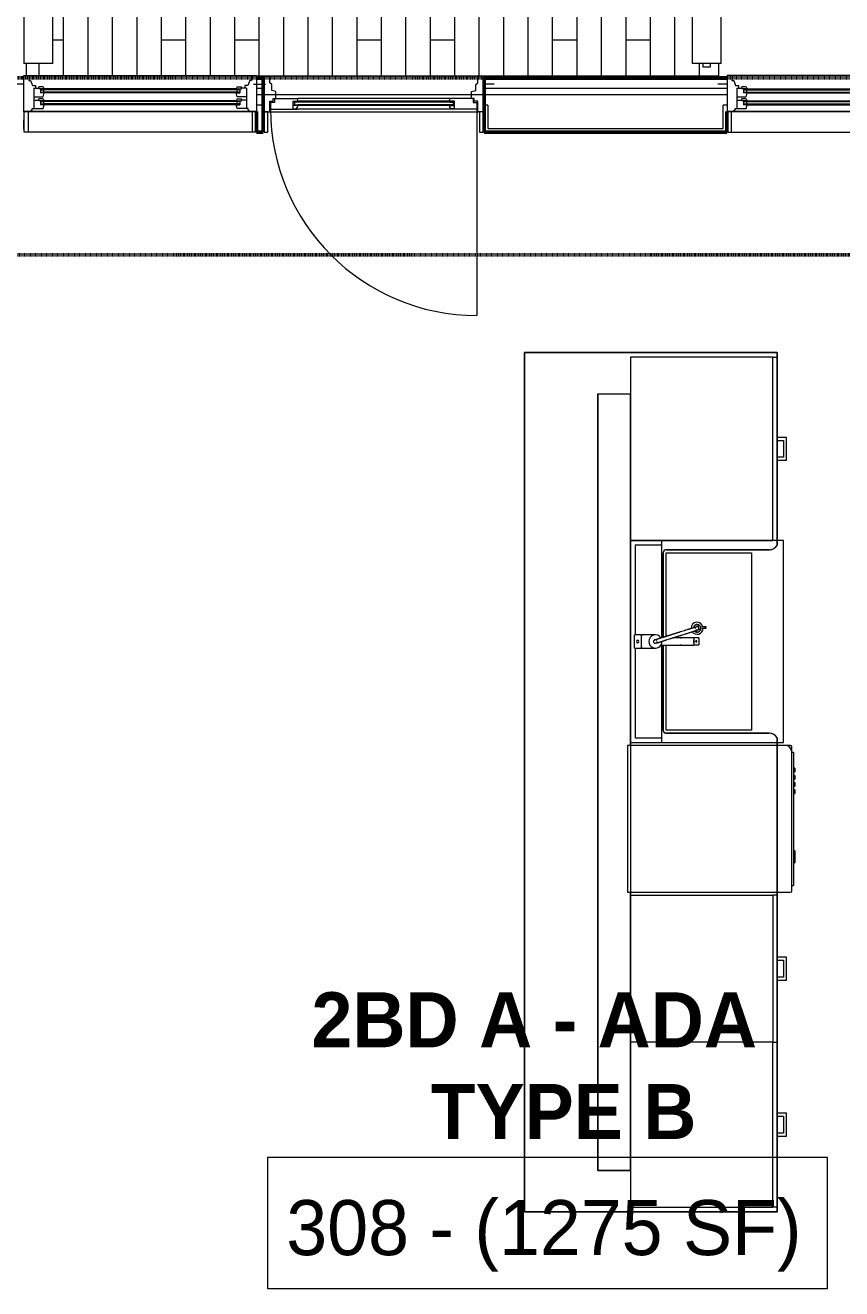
# Model space of a CAD drawing. Header units: inches. Extents: x -4235 to -464, y 9767 to 12347.
# Drawn here: x -3712.5 to -3579, y 11920.6 to 12127.2 of the extents above; entities that cross this region are included whole.
import ezdxf

# ---------------------------------------------------------------- set-up
doc = ezdxf.new("R2010")
doc.units = ezdxf.units.IN
doc.header["$MEASUREMENT"] = 0
doc.linetypes.add('Dash 1_16_', pattern=[0.125, 0.0625, -0.0625])
for name, color, linetype, lineweight in [('0-1', 170, 'Continuous', 5), ('0-2', 10, 'Continuous', 9), ('A-AREA-IDEN', 2, 'Continuous', 9), ('A-DOOR-4', 31, 'Continuous', 9), ('A-DOOR-5', 31, 'Continuous', 20), ('A-DOOR-FRAM', 31, 'Continuous', 20), ('A-DOOR-FRAM-2', 31, 'Continuous', 9), ('A-DOOR-GLAZ', 31, 'Continuous', 9), ('A-FLOR-4', 192, 'Continuous', 9), ('A-FLOR-HRAL', 11, 'Continuous', 9), ('A-FLOR-PATT-1', 9, 'Continuous', 9), ('A-GLAZ-1', 151, 'Continuous', 9), ('A-GLAZ-2', 151, 'Continuous', 20), ('A-WALL', 113, 'Continuous', 13), ('A-WALL-3', 10, 'Continuous', 9), ('A-WALL-4', 254, 'Continuous', 9), ('A-WALL-6', 113, 'Continuous', 9), ('A-WALL-7', 113, 'Continuous', 50), ('C-PROP-LINE-1', 91, 'Dash 1_16_', 50), ('P-SANR-FIXT-1', 7, 'Continuous', 9), ('P-SANR-FIXT-2', 254, 'Continuous', 9), ('Q-CASE-1', 254, 'Continuous', 9), ('Q-CASE-2', 7, 'Continuous', 9), ('Q-CASE-4', 10, 'Continuous', 9), ('Q-SPCQ-1', 7, 'Continuous', 9), ('Q-SPCQ-2', 10, 'Continuous', 9), ('Q-SPCQ-3', 254, 'Continuous', 9)]:
    doc.layers.add(name, color=color, linetype=linetype, lineweight=lineweight)
doc.styles.add('Century Gothic', font='ufonts.com_century-gothic.ttf', dxfattribs={"height": 9})
doc.styles.add('Century Gothic_B', font='GOTHICB.TTF', dxfattribs={"height": 9})

# ---------------------------------------------------------------- blocks, each defined once
blk = doc.blocks.new('Dishwasher_15404 - 34_ counter-V220-BACKGROUND - 3RD FLOOR')
at = {"layer": 'Q-SPCQ-1'}
for p, q in [((25.8, 24), (24.5, 24)), ((26.68, 24), (25.8, 24)), ((26.87, 22.93), (26.87, 23.8)), ((26.87, 0.2), (26.87, 22.93)), ((26.87, 22.91), (27.12, 22.91)), ((27.12, 22.91), (27.12, 1.09)), ((27.37, 20.28), (27.12, 20.28)), ((27.12, 19.69), (27.37, 19.69)), ((27.37, 19.1), (27.12, 19.1)), ((27.37, 19.1), (27.37, 18.51)), ((27.37, 20.28), (27.37, 19.69)), ((27.12, 18.51), (27.37, 18.51)), ((27.37, 17.92), (27.12, 17.92)), ((27.12, 17.33), (27.37, 17.33)), ((27.37, 16.74), (27.12, 16.74)), ((27.37, 17.92), (27.37, 17.33)), ((27.37, 16.74), (27.37, 16.15)), ((27.12, 16.15), (27.37, 16.15)), ((27.37, 6.79), (27.12, 6.79)), ((27.37, 6.79), (27.37, 5.81)), ((27.12, 4.82), (27.37, 4.82)), ((27.37, 5.81), (27.37, 4.82)), ((26.87, 1.09), (27.12, 1.09)), ((24.5, 0), (26.68, 0))]:
    blk.add_line(p, q, dxfattribs=at)
for centre, radius, start, end in [((25.8, 22.93), 1.07, 360, 90), ((26.68, 23.8), 0.197, 0, 90), ((26.68, 0.2), 0.197, 270, 360), ((26.68, 0.2), 0.197, 270, 345)]:
    blk.add_arc(centre, radius, start, end, dxfattribs=at)
at = {"layer": 'Q-SPCQ-2'}
for p, q in [((0, 24), (0, 0)), ((0.5, 24), (0, 24)), ((0, 0), (0.5, 0))]:
    blk.add_line(p, q, dxfattribs=at)
at = {"layer": 'Q-SPCQ-3'}
for p, q in [((24.5, 24), (0.5, 24)), ((0.5, 0), (24.5, 0))]:
    blk.add_line(p, q, dxfattribs=at)
blk = doc.blocks.new('Vanity Cabinet-Double Door - 33_-V221-BACKGROUND - 3RD FLOOR')
at = {"layer": 'Q-CASE-1'}
for p, q in [((-15.76, 5.06), (-15.76, 0)), ((-15.76, 5.06), (-15.76, 0)), ((-15.01, 5.06), (-15.01, 0.75)), ((16.49, 0.75), (16.49, 5.06)), ((17.24, 0), (17.24, 5.06)), ((17.24, 0), (17.24, 5.06)), ((-15.01, 0.75), (-0.34, 0.75)), ((1.82, 0.75), (16.49, 0.75))]:
    blk.add_line(p, q, dxfattribs=at)
at = {"layer": 'Q-CASE-4'}
blk.add_line((-15.76, 0), (17.24, 0), dxfattribs=at)
blk.add_line((-15.76, 0), (17.24, 0), dxfattribs=at)
blk.add_line((-15.76, 0), (17.24, 0), dxfattribs=at)
blk = doc.blocks.new('Base Cabinet 3 Drawer 230 - Base Cabinet 3 Drawer 230 30_-2574837-BACKGROUND - 3RD FLOOR')
at = {"layer": 'Q-CASE-1'}
for p, q in [((-14.26, 24), (15.74, 24)), ((-14.26, 23.25), (-14.26, 24)), ((15.74, 23.25), (-14.26, 23.25)), ((-14.26, 23.25), (-14.26, 0)), ((-0.64, 24), (-1.14, 24)), ((2.11, 24), (2.61, 24)), ((15.74, 24), (15.74, 23.25)), ((15.74, 0), (15.74, 23.25)), ((-14.26, 0), (15.74, 0))]:
    blk.add_line(p, q, dxfattribs=at)
at = {"layer": 'Q-CASE-2'}
for p, q in [((2.61, 25.5), (-1.14, 25.5)), ((-1.14, 25.5), (-1.14, 24)), ((-0.64, 24), (-0.64, 25)), ((-0.64, 25), (2.11, 25)), ((2.11, 25), (2.11, 24)), ((2.61, 24), (2.61, 25.5))]:
    blk.add_line(p, q, dxfattribs=at)
at = {"layer": 'Q-CASE-4'}
for p, q in [((-0.64, 24), (-1.14, 24)), ((-0.64, 24), (-1.14, 24)), ((2.11, 24), (2.61, 24)), ((2.11, 24), (2.61, 24))]:
    blk.add_line(p, q, dxfattribs=at)
blk = doc.blocks.new('Base Cabinet 3 Drawer 230 - Base Cabinet 3 Drawer 230 24_-2554933-BACKGROUND - 3RD FLOOR')
at = {"layer": 'Q-CASE-1'}
for p, q in [((-11.26, -23.25), (-11.26, 0)), ((-11.26, 0), (12.74, 0)), ((12.74, 0), (12.74, -23.25)), ((-11.26, -23.25), (-11.26, -24)), ((12.74, -23.25), (-11.26, -23.25)), ((-11.26, -24), (12.74, -24)), ((-1.14, -24), (-0.64, -24)), ((2.61, -24), (2.11, -24)), ((12.74, -24), (12.74, -23.25))]:
    blk.add_line(p, q, dxfattribs=at)
at = {"layer": 'Q-CASE-2'}
for p, q in [((-1.14, -24), (-1.14, -25.5)), ((-0.64, -25), (-0.64, -24)), ((2.11, -24), (2.11, -25)), ((2.61, -25.5), (2.61, -24)), ((-1.14, -25.5), (2.61, -25.5)), ((2.11, -25), (-0.64, -25))]:
    blk.add_line(p, q, dxfattribs=at)
at = {"layer": 'Q-CASE-4'}
for p, q in [((-1.14, -24), (-0.64, -24)), ((-1.14, -24), (-0.64, -24)), ((2.61, -24), (2.11, -24)), ((2.61, -24), (2.11, -24))]:
    blk.add_line(p, q, dxfattribs=at)
blk = doc.blocks.new('Base Cabinet 3 Drawer 230 - Base Cabinet 3 Drawer 230 27_-2602705-BACKGROUND - 3RD FLOOR')
at = {"layer": 'Q-CASE-1'}
for p, q in [((-12.76, 24), (14.24, 24)), ((-12.76, 23.25), (-12.76, 24)), ((14.24, 23.25), (-12.76, 23.25)), ((-12.76, 23.25), (-12.76, 0)), ((-0.64, 24), (-1.14, 24)), ((2.11, 24), (2.61, 24)), ((14.24, 24), (14.24, 23.25)), ((14.24, 0), (14.24, 23.25)), ((-12.76, 0), (14.24, 0))]:
    blk.add_line(p, q, dxfattribs=at)
at = {"layer": 'Q-CASE-2'}
for p, q in [((2.61, 25.5), (-1.14, 25.5)), ((-1.14, 25.5), (-1.14, 24)), ((-0.64, 24), (-0.64, 25)), ((-0.64, 25), (2.11, 25)), ((2.11, 25), (2.11, 24)), ((2.61, 24), (2.61, 25.5))]:
    blk.add_line(p, q, dxfattribs=at)
at = {"layer": 'Q-CASE-4'}
for p, q in [((-0.64, 24), (-1.14, 24)), ((-0.64, 24), (-1.14, 24)), ((2.11, 24), (2.61, 24)), ((2.11, 24), (2.61, 24))]:
    blk.add_line(p, q, dxfattribs=at)
blk = doc.blocks.new('kitchen_faucet_14143 - kitchen_faucet_14143-V270-BACKGROUND - 3RD FLOOR')
at = {"layer": 'P-SANR-FIXT-1'}
for p, q in [((-6.3, 0.57), (-7.09, 0.57)), ((-7.09, -0.57), (-7.09, 0.57)), ((-0.9, 0.59), (-6.3, 0.59)), ((-6.3, 0.57), (-6.3, 0.59)), ((-6.3, 0.42), (-6.3, 0.5)), ((-6.3, 0.3), (-6.3, 0.4)), ((-6.3, 0.29), (-6.3, 0.15)), ((-6.3, 0.15), (-6.3, 0.29)), ((-6.3, 0.15), (-6.3, -0.15)), ((-6.3, -0.15), (-6.3, 0.15)), ((-3.97, 0.59), (-4.89, 0.59)), ((2.26, 1.08), (0, 1.08)), ((2.34, 1.02), (2.1, 1.02)), ((2.26, 1.08), (2.26, -1.08)), ((3.44, 1.08), (2.34, 1.08)), ((2.34, -1.08), (2.34, 1.08)), ((3.44, 1.08), (3.44, -1.08)), ((-7.41, -2.04), (-6.99, -1.91)), ((-7.09, -0.57), (-6.3, -0.57)), ((-6.3, -0.15), (-6.3, -0.29)), ((-6.3, -0.29), (-6.3, -0.15)), ((-6.3, -0.4), (-6.3, -0.3)), ((-6.3, -0.5), (-6.3, -0.42)), ((-6.3, -0.59), (-6.3, -0.51)), ((-6.3, -0.59), (-2.83, -0.59)), ((-4.89, -0.59), (-3.97, -0.59)), ((-0.94, -0.59), (-0.9, -0.59)), ((0, -1.08), (2.26, -1.08)), ((2.1, -1.02), (2.34, -1.02)), ((2.34, -1.08), (3.44, -1.08)), ((-7.58, -2.2), (-8.24, -2.2)), ((-8.24, -2.4), (-7.58, -2.4)), ((-6.81, -2.46), (-7.23, -2.59))]:
    blk.add_line(p, q, dxfattribs=at)
at = {"layer": 'P-SANR-FIXT-1', "flags": 128}
for points in [[(-0.06, 0.29), (-0.07, 0.29), (-0.07, 0.29), (-0.07, 0.29), (-0.07, 0.29), (-0.07, 0.29), (-0.08, 0.28), (-0.08, 0.28), (-0.09, 0.28), (-0.1, 0.28), (-0.1, 0.28), (-0.11, 0.27), (-0.26, 0.23), (-0.28, 0.22), (-0.3, 0.22), (-0.46, 0.16), (-0.49, 0.16), (-0.51, 0.15), (-0.54, 0.14), (-0.57, 0.13), (-0.6, 0.12), (-0.63, 0.11), (-0.66, 0.1), (-0.69, 0.09), (-0.72, 0.08), (-0.75, 0.07), (-0.78, 0.06), (-0.82, 0.05), (-0.85, 0.04), (-0.89, 0.03), (-0.92, 0.02), (-0.96, 0.01), (-1, 0), (-1.04, -0.02), (-1.07, -0.03), (-1.11, -0.04), (-1.15, -0.05), (-1.2, -0.07), (-1.24, -0.08), (-1.28, -0.09), (-1.32, -0.11), (-1.37, -0.12), (-1.41, -0.14), (-1.46, -0.15), (-1.5, -0.16), (-1.55, -0.18), (-1.6, -0.19), (-1.65, -0.21), (-1.69, -0.23), (-1.74, -0.24), (-1.79, -0.26), (-2.49, -0.48), (-2.55, -0.5), (-2.61, -0.51), (-2.67, -0.53), (-2.72, -0.55), (-2.78, -0.57), (-2.84, -0.59), (-2.9, -0.61), (-2.96, -0.62), (-3.02, -0.64), (-3.08, -0.66), (-3.14, -0.68), (-3.19, -0.7), (-3.25, -0.72), (-3.31, -0.74), (-3.37, -0.76), (-3.43, -0.77), (-3.49, -0.79), (-3.55, -0.81), (-3.61, -0.83), (-3.67, -0.85), (-3.73, -0.87), (-3.79, -0.89), (-3.85, -0.91), (-3.91, -0.92), (-3.97, -0.94), (-4.03, -0.96), (-4.09, -0.98), (-4.15, -1), (-4.21, -1.02), (-4.26, -1.04), (-4.32, -1.05), (-4.94, -1.25), (-4.99, -1.27), (-5.04, -1.28), (-5.09, -1.3), (-5.15, -1.31), (-5.2, -1.33), (-5.44, -1.41), (-5.48, -1.42), (-5.53, -1.43), (-5.57, -1.45), (-5.62, -1.46), (-5.66, -1.48), (-5.7, -1.49), (-5.75, -1.5), (-5.79, -1.52), (-5.83, -1.53), (-5.87, -1.54), (-5.91, -1.56), (-5.95, -1.57), (-5.99, -1.58), (-6.02, -1.59), (-6.06, -1.6), (-6.1, -1.61), (-6.13, -1.63), (-6.17, -1.64), (-6.2, -1.65), (-6.23, -1.66), (-6.26, -1.67), (-6.3, -1.68), (-6.33, -1.69), (-6.36, -1.7), (-6.38, -1.71), (-6.41, -1.71), (-6.44, -1.72), (-6.47, -1.73), (-6.49, -1.74), (-6.52, -1.75), (-6.54, -1.76), (-6.57, -1.76), (-6.59, -1.77), (-6.61, -1.78), (-6.63, -1.78), (-6.65, -1.79), (-6.67, -1.8), (-6.69, -1.8), (-6.71, -1.81), (-6.73, -1.81), (-6.74, -1.82), (-6.76, -1.82), (-6.77, -1.83), (-6.79, -1.83), (-6.8, -1.84), (-6.81, -1.84), (-6.83, -1.84), (-6.84, -1.85), (-6.85, -1.85), (-6.86, -1.85), (-6.87, -1.86), (-6.87, -1.86), (-6.88, -1.86), (-6.89, -1.86), (-6.89, -1.87), (-6.9, -1.87), (-6.9, -1.87), (-6.9, -1.87), (-6.91, -1.87), (-6.91, -1.87), (-6.91, -1.87)], [(0.27, 0.18), (0.21, 0.23), (0.15, 0.28), (0.08, 0.3), (0, 0.3), (-0.08, 0.28), (-0.15, 0.25), (-0.2, 0.2), (-0.24, 0.13), (-0.27, 0.06), (-0.27, 0.01)], [(-0.22, -0.16), (-0.17, -0.22), (-0.1, -0.26), (-0.03, -0.28), (0.05, -0.29), (0.13, -0.27), (0.19, -0.23), (0.25, -0.18), (0.29, -0.12), (0.31, -0.04), (0.32, 0.03), (0.3, 0.11), (0.27, 0.18)], [(-6.61, -1.94), (-6.67, -1.9), (-6.74, -1.87), (-6.82, -1.86), (-6.9, -1.87), (-6.97, -1.9), (-7.03, -1.94), (-7.08, -2), (-7.1, -2.08), (-7.11, -2.15)], [(0.11, -0.27), (0.11, -0.27), (0.11, -0.27), (0.11, -0.28), (0.11, -0.28), (0.1, -0.28), (0.1, -0.28), (0.09, -0.28), (0.09, -0.28), (0.08, -0.28), (0.07, -0.29), (0.06, -0.29), (-0.08, -0.34), (-0.1, -0.34), (-0.12, -0.35), (-0.14, -0.35), (-0.16, -0.36), (-0.18, -0.37), (-0.2, -0.37), (-0.23, -0.38), (-0.25, -0.39), (-0.27, -0.4), (-0.3, -0.4), (-0.32, -0.41), (-0.35, -0.42), (-0.38, -0.43), (-0.41, -0.44), (-0.44, -0.45), (-0.46, -0.46), (-0.5, -0.47), (-0.53, -0.48), (-0.56, -0.49), (-0.59, -0.5), (-0.62, -0.51), (-0.66, -0.52), (-0.69, -0.53), (-0.73, -0.54), (-0.77, -0.55), (-0.8, -0.56), (-0.84, -0.58), (-0.88, -0.59), (-0.92, -0.6), (-0.96, -0.61), (-1, -0.63), (-1.04, -0.64), (-1.08, -0.65), (-1.13, -0.67), (-1.17, -0.68), (-1.22, -0.69), (-1.26, -0.71), (-1.31, -0.72), (-1.35, -0.74), (-1.4, -0.75), (-1.45, -0.77), (-1.5, -0.78), (-1.54, -0.8), (-1.59, -0.81), (-1.64, -0.83), (-1.69, -0.84), (-1.75, -0.86), (-1.8, -0.88), (-1.85, -0.89), (-1.9, -0.91), (-1.96, -0.93), (-2.01, -0.94), (-2.06, -0.96), (-2.12, -0.98), (-2.18, -1), (-2.23, -1.01), (-2.29, -1.03), (-2.34, -1.05), (-2.4, -1.07), (-2.46, -1.09), (-2.52, -1.1), (-2.57, -1.12), (-2.63, -1.14), (-2.69, -1.16), (-2.75, -1.18), (-2.81, -1.2), (-2.87, -1.21), (-2.93, -1.23), (-2.99, -1.25), (-3.05, -1.27), (-3.1, -1.29), (-3.16, -1.31), (-3.22, -1.33), (-3.28, -1.35), (-3.34, -1.37), (-3.4, -1.38), (-3.46, -1.4), (-3.52, -1.42), (-3.58, -1.44), (-3.64, -1.46), (-3.7, -1.48), (-3.76, -1.5), (-3.82, -1.52), (-3.88, -1.53), (-3.94, -1.55), (-4, -1.57), (-4.05, -1.59), (-4.11, -1.61), (-4.74, -1.8), (-4.79, -1.82), (-4.84, -1.84), (-4.89, -1.85), (-4.94, -1.87), (-4.99, -1.89), (-5.22, -1.96), (-5.27, -1.97), (-5.32, -1.99), (-5.36, -2), (-5.41, -2.02), (-5.45, -2.03), (-5.49, -2.04), (-5.54, -2.06), (-5.58, -2.07), (-5.62, -2.08), (-5.66, -2.1), (-5.7, -2.11), (-5.74, -2.12), (-5.78, -2.13), (-5.82, -2.15), (-5.85, -2.16), (-5.89, -2.17), (-5.93, -2.18), (-5.96, -2.19), (-6, -2.2), (-6.03, -2.21), (-6.06, -2.22), (-6.09, -2.23), (-6.13, -2.24), (-6.16, -2.25), (-6.19, -2.26), (-6.21, -2.27), (-6.24, -2.28), (-6.27, -2.29), (-6.3, -2.3), (-6.32, -2.3), (-6.35, -2.31), (-6.37, -2.32), (-6.39, -2.33), (-6.42, -2.33), (-6.44, -2.34), (-6.46, -2.35), (-6.48, -2.35), (-6.5, -2.36), (-6.52, -2.37), (-6.54, -2.37), (-6.55, -2.38), (-6.57, -2.38), (-6.59, -2.39), (-6.6, -2.39), (-6.61, -2.4), (-6.63, -2.4), (-6.64, -2.41), (-6.65, -2.41), (-6.66, -2.41), (-6.67, -2.42), (-6.68, -2.42), (-6.69, -2.42), (-6.7, -2.42), (-6.7, -2.43), (-6.71, -2.43), (-6.72, -2.43), (-6.72, -2.43), (-6.72, -2.43), (-6.73, -2.43), (-6.73, -2.43), (-6.73, -2.43), (-6.73, -2.43)], [(-7.11, -2.15), (-7.1, -2.23), (-7.08, -2.3), (-7.03, -2.36), (-6.97, -2.41), (-6.9, -2.44), (-6.82, -2.45), (-6.74, -2.44), (-6.67, -2.41), (-6.61, -2.36), (-6.56, -2.3), (-6.53, -2.23), (-6.52, -2.15)]]:
    blk.add_lwpolyline(points, dxfattribs=at)
at = {"layer": 'P-SANR-FIXT-1'}
for centre, radius, start, end in [((-6.69, 0), 0.118, 0, 180), ((-6.69, 0), 0.118, 180, 360), ((0, 0), 1.08, 360, 180), ((0, 0), 1.08, 180, 182.3811), ((0, 0), 1.08, 212.5288, 360), ((2.88, 0), 0.197, 0, 180), ((-6.83, -2.16), 0.984, 34.6289, 180), ((-6.83, -2.16), 0.63, 45, 180), ((-6.83, -2.16), 0.591, 168.6397, 180), ((-6.83, -2.16), 0.591, 47.2269, 168.6397), ((2.88, 0), 0.197, 180, 360), ((-6.83, -2.16), 0.984, 180, 183.6246), ((-6.83, -2.16), 0.984, 195, 360), ((-6.83, -2.16), 0.63, 180, 349.6916), ((-6.83, -2.16), 0.591, 180, 227.1165), ((-6.83, -2.16), 0.591, 227.1165, 345.2352)]:
    blk.add_arc(centre, radius, start, end, dxfattribs=at)
for centre, major_axis, ratio, start_param, end_param in [((-3.97, 0), (0, 0.591), 0.906308, 6.021386, 6.806784), ((-3.97, 0), (0, 0.591), 0.906308, 2.617994, 3.403392), ((-8.24, -2.3), (0, 0.0984), 0.984808, 4.712389, 7.853982), ((-8.24, -2.3), (0, 0.0984), 0.984808, 1.570796, 4.712389)]:
    blk.add_ellipse(centre, major_axis=major_axis, ratio=ratio, start_param=start_param, end_param=end_param, dxfattribs=at)
blk = doc.blocks.new('Stainless Steel Farmhous Kitchen Sink - Stainless Steel Farmhous Kitchen Sink-V271-BACKGROUND - 3RD FLOOR')
at = {"layer": 'P-SANR-FIXT-1'}
for p, q in [((-31, -16.96), (-31, -3)), ((-31, -3), (-17.08, -3)), ((-15.62, -3), (-2, -3)), ((-2, -3), (-2, -16.96)), ((-2, -16.96), (-31, -16.96)), ((-33, -21.18), (-33, -22.2)), ((-33, -22.2), (0, -22.2)), ((0, -22.2), (0, -21.18))]:
    blk.add_line(p, q, dxfattribs=at)
at = {"layer": 'P-SANR-FIXT-2'}
for p, q in [((-17.09, -2.25), (-33, -2.25)), ((-33, -2.25), (-33, -21.18)), ((0, -2.25), (-15.89, -2.25)), ((0, -21.18), (0, -2.25))]:
    blk.add_line(p, q, dxfattribs=at)
blk = doc.blocks.new('CTR - 1st Phase - Unit Layouts_rvt-2-BACKGROUND - 3RD FLOOR')
at = {"layer": 'A-WALL-3'}
for p, q in [((-3618.87, 12066.94), (-3618.87, 11939.94)), ((-3618.87, 12066.94), (-3613.5, 12066.94)), ((-3613.5, 12042.94), (-3613.5, 12066.94)), ((-3613.5, 12009.94), (-3613.5, 12042.94)), ((-3613.5, 12009.44), (-3613.5, 12009.94)), ((-3613.5, 11939.94), (-3613.5, 11985.44)), ((-3613.5, 11939.94), (-3618.87, 11939.94))]:
    blk.add_line(p, q, dxfattribs=at)
at = {"layer": 'A-WALL-4'}
for p, q in [((-3618.87, 11939.94), (-3618.87, 12066.94)), ((-3618.87, 12066.94), (-3613.5, 12066.94)), ((-3613.5, 12066.94), (-3613.5, 11939.94)), ((-3618.87, 11939.94), (-3613.5, 11939.94))]:
    blk.add_line(p, q, dxfattribs=at)
at = {"layer": 'A-WALL-6'}
for p, q in [((-3630.87, 12073.71), (-3630.87, 11933.19)), ((-3589.5, 12073.71), (-3630.87, 12073.71)), ((-3630.87, 11933.19), (-3630.87, 12073.71)), ((-3630.87, 12073.71), (-3589.5, 12073.71)), ((-3589.5, 12042.26), (-3589.5, 12073.71)), ((-3589.5, 12073.71), (-3589.5, 12042.26)), ((-3608.18, 12027.13), (-3608.18, 12040.94)), ((-3608.18, 12040.94), (-3608.18, 12027.13)), ((-3607.68, 12041.44), (-3590.83, 12041.44)), ((-3590.83, 12041.44), (-3607.68, 12041.44)), ((-3608.18, 12011.94), (-3608.18, 12025.85)), ((-3608.18, 12025.85), (-3608.18, 12011.94)), ((-3590.83, 12011.44), (-3607.68, 12011.44)), ((-3607.68, 12011.44), (-3590.83, 12011.44)), ((-3589.5, 11933.19), (-3589.5, 12010.62)), ((-3589.5, 12010.62), (-3589.5, 11933.19)), ((-3630.87, 11933.19), (-3589.5, 11933.19)), ((-3589.5, 11933.19), (-3630.87, 11933.19))]:
    blk.add_line(p, q, dxfattribs=at)
for centre, radius, start, end in [((-3607.68, 12040.94), 0.5, 90, 180), ((-3607.68, 12040.94), 0.5, 90, 180), ((-3590.83, 12042.94), 1.5, 270, 332.9435), ((-3590.83, 12042.94), 1.5, 270, 295.1774), ((-3590.83, 12042.94), 1.5, 295.1774, 332.9435), ((-3607.68, 12011.94), 0.5, 180, 270), ((-3607.68, 12011.94), 0.5, 180, 255), ((-3607.68, 12011.94), 0.5, 255, 270), ((-3590.83, 12009.94), 1.5, 27.0565, 90), ((-3590.83, 12009.94), 1.5, 39.6452, 90), ((-3590.83, 12009.94), 1.5, 27.0565, 39.6452)]:
    blk.add_arc(centre, radius, start, end, dxfattribs=at)
at = {"layer": '0-2'}
for name, p, rotation in [('Base Cabinet 3 Drawer 230 - Base Cabinet 3 Drawer 230 30_-2574837-BACKGROUND - 3RD FLOOR', (-3613.5, 12058.68), 270.0000000000008), ('Vanity Cabinet-Double Door - 33_-V221-BACKGROUND - 3RD FLOOR', (-3613.5, 12027.18), 270.0000000000008), ('Stainless Steel Farmhous Kitchen Sink - Stainless Steel Farmhous Kitchen Sink-V271-BACKGROUND - 3RD FLOOR', (-3610.68, 12042.94), 89.99999999999078), ('kitchen_faucet_14143 - kitchen_faucet_14143-V270-BACKGROUND - 3RD FLOOR', (-3609.45, 12026.44), 180), ('Base Cabinet 3 Drawer 230 - Base Cabinet 3 Drawer 230 24_-2554933-BACKGROUND - 3RD FLOOR', (-3613.5, 11972.2), 89.9999999999866), ('Base Cabinet 3 Drawer 230 - Base Cabinet 3 Drawer 230 27_-2602705-BACKGROUND - 3RD FLOOR', (-3613.5, 11948.18), 270.0000000000008)]:
    blk.add_blockref(name, p, dxfattribs=dict(at, rotation=rotation))
blk.add_blockref('Dishwasher_15404 - 34_ counter-V220-BACKGROUND - 3RD FLOOR', (-3614, 11985.44), dxfattribs=at)
blk = doc.blocks.new('Window-Double_Hung-Andersen-400_Series-Tilt_Wash - DOUBLE HUNG - COTTAGE - 3RD FLOOR-2888547-BACKGROUND - 3RD FLOOR')
at = {"layer": 'A-GLAZ-1'}
for p, q in [((-18.95, 4.44), (18.95, 4.44)), ((-18.95, 1.06), (-18.95, 4.44)), ((-18.32, 1.06), (-18.32, 4.44)), ((18.32, 1.06), (18.32, 4.44)), ((18.95, 4.44), (18.95, 1.06)), ((-19.01, 2.44), (-19.01, 3.94)), ((-19.01, 3.94), (-18.95, 3.94)), ((-18.95, 2.44), (-19.01, 2.44)), ((18.95, 3.94), (19.01, 3.94)), ((19.01, 2.44), (18.95, 2.44)), ((19.01, 3.94), (19.01, 2.44)), ((18.95, 1.06), (-18.95, 1.06)), ((-16.29, -0.19), (-15.7, -0.19)), ((-16.29, -0.56), (-15.7, -0.56)), ((-15.82, -0.56), (-15.82, -0.19)), ((-15.7, -0.06), (15.7, -0.06)), ((-15.7, -0.19), (15.7, -0.19)), ((-15.7, -0.56), (15.7, -0.56)), ((-15.7, -0.69), (15.7, -0.69)), ((-15.7, -2), (15.7, -2)), ((16.29, -0.19), (15.7, -0.19)), ((16.29, -0.56), (15.7, -0.56)), ((15.82, -0.56), (15.82, -0.19)), ((-16.29, -2.13), (-15.7, -2.13)), ((-16.29, -2.5), (-15.7, -2.5)), ((-15.82, -2.5), (-15.82, -2.13)), ((-15.7, -2.13), (15.7, -2.13)), ((-15.7, -2.5), (15.7, -2.5)), ((-15.7, -2.63), (15.7, -2.63)), ((16.29, -2.13), (15.7, -2.13)), ((16.29, -2.5), (15.7, -2.5)), ((15.82, -2.5), (15.82, -2.13))]:
    blk.add_line(p, q, dxfattribs=at)
at = {"layer": 'A-GLAZ-2'}
for p, q in [((-19.01, 1.06), (19.01, 1.06)), ((-19.01, -4.81), (-19.01, 1.06)), ((-17.67, 0.78), (-18, 1.06)), ((-17.67, 0.78), (-17.67, 0.56)), ((-17.67, 0.56), (-15.86, 0.56)), ((-17.42, -2.75), (-17.42, 0.56)), ((-15.86, 0.56), (-15.7, -0.06)), ((15.86, 0.56), (15.7, -0.06)), ((17.67, 0.56), (15.86, 0.56)), ((17.42, -2.75), (17.42, 0.56)), ((17.67, 0.78), (18, 1.06)), ((17.67, 0.78), (17.67, 0.56)), ((19.01, 1.06), (19.01, -4.81)), ((-17.42, -0.81), (-16.57, -0.81)), ((-17.42, -1.37), (-15.86, -1.37)), ((-16.57, -0.69), (-16.57, -1.03)), ((-15.7, -0.69), (-16.57, -0.69)), ((-15.86, -1.03), (-16.57, -1.03)), ((-16.29, -0.69), (-16.29, -0.06)), ((-15.7, -0.06), (-16.29, -0.06)), ((-16.29, -2.63), (-16.29, -2)), ((-15.7, -2), (-16.29, -2)), ((-15.86, -1.03), (-15.7, -0.69)), ((-15.86, -1.37), (-15.7, -2)), ((15.7, -0.06), (16.29, -0.06)), ((15.86, -1.03), (15.7, -0.69)), ((15.7, -0.69), (16.57, -0.69)), ((15.86, -1.37), (15.7, -2)), ((15.7, -2), (16.29, -2)), ((15.86, -1.03), (16.57, -1.03)), ((17.42, -1.37), (15.86, -1.37)), ((16.29, -0.69), (16.29, -0.06)), ((16.29, -2.63), (16.29, -2)), ((16.57, -0.69), (16.57, -1.03)), ((17.42, -0.81), (16.57, -0.81)), ((-19.01, -3.44), (-20.51, -3.44)), ((-18.2, -4), (-17.92, -4)), ((-18.2, -4.81), (-18.2, -4)), ((-17.92, -4), (-17.61, -3.19)), ((-17.61, -3.19), (-17.14, -3.19)), ((-17.42, -2.75), (-16.57, -2.75)), ((-17.14, -3.19), (-17.14, -2.75)), ((-16.57, -2.63), (-16.57, -2.97)), ((-15.7, -2.63), (-16.57, -2.63)), ((-15.86, -2.97), (-16.57, -2.97)), ((-15.86, -2.97), (-15.7, -2.63)), ((15.86, -2.97), (15.7, -2.63)), ((15.7, -2.63), (16.57, -2.63)), ((15.86, -2.97), (16.57, -2.97)), ((16.57, -2.63), (16.57, -2.97)), ((17.42, -2.75), (16.57, -2.75)), ((17.14, -3.19), (17.14, -2.75)), ((17.61, -3.19), (17.14, -3.19)), ((17.92, -4), (17.61, -3.19)), ((18.2, -4), (17.92, -4)), ((18.2, -4.81), (18.2, -4)), ((19.01, -3.44), (20.51, -3.44)), ((19.01, -4.81), (-19.01, -4.81))]:
    blk.add_line(p, q, dxfattribs=at)
blk = doc.blocks.new('Door-Inswing-Andersen-400_Series-Single - 3_ 0-1_8_ x 6_ 7-1_2_ - 3rd floor-2895869-BACKGROUND - 3RD FLOOR')
at = {"layer": 'A-DOOR-4'}
blk.add_line((16.87, -0.66), (16.87, -34.41), dxfattribs=at)
blk.add_arc((16.87, -0.66), 33.75, 180, 270, dxfattribs=at)
at = {"layer": 'A-DOOR-5'}
for p, q in [((-16.26, 0.42), (-16.87, 0.41)), ((-16.87, 0.41), (-16.87, -0.66)), ((-16.26, 1.06), (-16.26, 0.42)), ((-16.26, 1.06), (-12.44, 1.06)), ((-13.19, 0.66), (-12.44, 0.66)), ((-13.19, -0.66), (-13.19, 0.66)), ((-12.44, 0.75), (-12.47, 1.06)), ((12.44, 1.06), (-12.44, 1.06)), ((-12.44, 0.66), (-12.44, 0.75)), ((16.26, 1.06), (12.44, 1.06)), ((12.44, 0.75), (12.47, 1.06)), ((12.44, 0.66), (12.44, 0.75)), ((13.19, 0.66), (12.44, 0.66)), ((13.19, -0.66), (13.19, 0.66)), ((16.26, 1.06), (16.26, 0.42)), ((16.26, 0.42), (16.87, 0.41)), ((16.87, 0.41), (16.87, -0.66)), ((-16.87, -0.66), (-12.44, -0.66)), ((-12.44, -0.09), (-13.19, -0.09)), ((-13.19, -0.59), (-12.67, -0.59)), ((-13.19, -0.66), (-13.19, -0.59)), ((-12.67, -0.59), (-12.47, -0.34)), ((-12.47, -0.34), (-12.44, -0.16)), ((-12.44, -0.16), (-12.44, -0.09)), ((12.44, -0.66), (-12.44, -0.66)), ((12.44, -0.09), (13.19, -0.09)), ((12.44, -0.16), (12.44, -0.09)), ((12.47, -0.34), (12.44, -0.16)), ((16.87, -0.66), (12.44, -0.66)), ((12.67, -0.59), (12.47, -0.34)), ((13.19, -0.59), (12.67, -0.59)), ((13.19, -0.66), (13.19, -0.59))]:
    blk.add_line(p, q, dxfattribs=at)
at = {"layer": 'A-DOOR-FRAM'}
for p, q in [((-18.06, 4.8), (-18.06, 4.44)), ((-18.06, 4.75), (-18.06, -1.13)), ((-18.06, 4.75), (-17.03, 4.75)), ((-18.06, 4.44), (-18.06, -1.13)), ((-17.03, 3.63), (-17.03, 4.75)), ((17.03, 3.63), (17.03, 4.75)), ((18.06, 4.75), (17.03, 4.75)), ((18.06, 4.44), (18.06, 4.8)), ((18.06, 4.75), (18.06, -1.13)), ((18.06, -1.13), (18.06, 4.44)), ((-19.69, 3.44), (-18.06, 3.44)), ((-16.69, 3.39), (-17.03, 3.63)), ((-16.69, 2.39), (-16.69, 3.39)), ((-16, 2.23), (-16.69, 2.39)), ((-16, 1.09), (-16, 2.23)), ((16, 2.23), (16.69, 2.39)), ((16, 1.09), (16, 2.23)), ((16.69, 3.39), (17.03, 3.63)), ((16.69, 2.39), (16.69, 3.39)), ((19.69, 3.44), (18.06, 3.44)), ((-17.03, 0.66), (-16.45, 0.66)), ((-17.03, -1.13), (-17.03, 0.66)), ((-16.45, 0.66), (-16.45, 1.09)), ((-16.45, 1.09), (-16, 1.09)), ((16.45, 1.09), (16, 1.09)), ((16.45, 0.66), (16.45, 1.09)), ((17.03, 0.66), (16.45, 0.66)), ((17.03, -1.13), (17.03, 0.66)), ((-17.69, -1.13), (-18.06, -1.13)), ((-18.06, -1.13), (-17.94, -1.13)), ((-18.06, -1.13), (-17.03, -1.13)), ((-17.31, -1.13), (17.31, -1.13)), ((18.06, -1.13), (17.03, -1.13)), ((17.94, -1.13), (18.06, -1.13))]:
    blk.add_line(p, q, dxfattribs=at)
at = {"layer": 'A-DOOR-FRAM-2'}
for p, q in [((-17.31, -1.13), (-17.94, -1.13)), ((-17.94, -1.13), (-17.94, -4.44)), ((-17.31, -4.44), (-17.31, -1.13)), ((17.94, -1.13), (17.31, -1.13)), ((17.31, -1.13), (17.31, -4.44)), ((17.94, -4.44), (17.94, -1.13)), ((-17.94, -4.44), (-17.31, -4.44)), ((17.31, -4.44), (17.94, -4.44))]:
    blk.add_line(p, q, dxfattribs=at)
at = {"layer": 'A-DOOR-GLAZ'}
for p, q in [((-12.44, 0.5), (-13.19, 0.5)), ((-13.19, 0.06), (-12.44, 0.06)), ((-12.98, 0.5), (-12.98, 0.06)), ((12.44, 0.66), (-12.44, 0.66)), ((12.44, 0.5), (-12.44, 0.5)), ((12.44, 0.06), (-12.44, 0.06)), ((12.44, 0.5), (13.19, 0.5)), ((13.19, 0.06), (12.44, 0.06)), ((12.98, 0.5), (12.98, 0.06)), ((12.44, -0.09), (-12.44, -0.09))]:
    blk.add_line(p, q, dxfattribs=at)
blk = doc.blocks.new('Window-Double_Hung-Andersen-400_Series-Tilt_Wash - DOUBLE HUNG - COTTAGE - 3RD FLOOR-2888224-BACKGROUND - 3RD FLOOR')
at = {"layer": 'A-GLAZ-1'}
for p, q in [((-16.29, 2.5), (-15.7, 2.5)), ((-16.29, 2.12), (-15.7, 2.12)), ((-15.82, 2.5), (-15.82, 2.12)), ((-15.7, 2.63), (15.7, 2.63)), ((-15.7, 2.5), (15.7, 2.5)), ((-15.7, 2.12), (15.7, 2.12)), ((16.29, 2.5), (15.7, 2.5)), ((16.29, 2.12), (15.7, 2.12)), ((15.82, 2.5), (15.82, 2.12)), ((-16.29, 0.56), (-15.7, 0.56)), ((-16.29, 0.19), (-15.7, 0.19)), ((-15.82, 0.56), (-15.82, 0.19)), ((-15.7, 2), (15.7, 2)), ((-15.7, 0.69), (15.7, 0.69)), ((-15.7, 0.56), (15.7, 0.56)), ((-15.7, 0.19), (15.7, 0.19)), ((-15.7, 0.06), (15.7, 0.06)), ((16.29, 0.56), (15.7, 0.56)), ((16.29, 0.19), (15.7, 0.19)), ((15.82, 0.56), (15.82, 0.19)), ((18.95, -1.06), (-18.95, -1.06)), ((-18.95, -1.06), (-18.95, -4.44)), ((-18.32, -1.06), (-18.32, -4.44)), ((18.32, -1.06), (18.32, -4.44)), ((18.95, -4.44), (18.95, -1.06)), ((-19.01, -3.94), (-19.01, -2.44)), ((-19.01, -2.44), (-18.95, -2.44)), ((-18.95, -3.94), (-19.01, -3.94)), ((18.95, -2.44), (19.01, -2.44)), ((19.01, -3.94), (18.95, -3.94)), ((19.01, -2.44), (19.01, -3.94)), ((-18.95, -4.44), (18.95, -4.44))]:
    blk.add_line(p, q, dxfattribs=at)
at = {"layer": 'A-GLAZ-2'}
for p, q in [((19.01, 4.81), (-19.01, 4.81)), ((-19.01, 4.81), (-19.01, -1.06)), ((-18.2, 4.81), (-18.2, 4)), ((18.2, 4.81), (18.2, 4)), ((19.01, -1.06), (19.01, 4.81)), ((-19.01, 3.44), (-20.51, 3.44)), ((-18.2, 4), (-17.92, 4)), ((-17.92, 4), (-17.61, 3.19)), ((-17.61, 3.19), (-17.14, 3.19)), ((-17.42, 2.75), (-16.57, 2.75)), ((-17.42, 2.75), (-17.42, -0.56)), ((-17.14, 3.19), (-17.14, 2.75)), ((-15.86, 2.97), (-16.57, 2.97)), ((-16.57, 2.63), (-16.57, 2.97)), ((-15.7, 2.63), (-16.57, 2.63)), ((-16.29, 2.63), (-16.29, 2)), ((-15.86, 2.97), (-15.7, 2.63)), ((15.86, 2.97), (15.7, 2.63)), ((15.7, 2.63), (16.57, 2.63)), ((15.86, 2.97), (16.57, 2.97)), ((16.29, 2.63), (16.29, 2)), ((16.57, 2.63), (16.57, 2.97)), ((17.42, 2.75), (16.57, 2.75)), ((17.14, 3.19), (17.14, 2.75)), ((17.61, 3.19), (17.14, 3.19)), ((17.42, 2.75), (17.42, -0.56)), ((17.92, 4), (17.61, 3.19)), ((18.2, 4), (17.92, 4)), ((19.01, 3.44), (20.51, 3.44)), ((-17.42, 1.37), (-15.86, 1.37)), ((-17.42, 0.81), (-16.57, 0.81)), ((-15.86, 1.03), (-16.57, 1.03)), ((-16.57, 0.69), (-16.57, 1.03)), ((-15.7, 0.69), (-16.57, 0.69)), ((-15.7, 2), (-16.29, 2)), ((-16.29, 0.69), (-16.29, 0.06)), ((-15.7, 0.06), (-16.29, 0.06)), ((-15.86, 1.37), (-15.7, 2)), ((-15.86, 1.03), (-15.7, 0.69)), ((-15.86, -0.56), (-15.7, 0.06)), ((15.7, 2), (16.29, 2)), ((15.86, 1.37), (15.7, 2)), ((15.86, 1.03), (15.7, 0.69)), ((15.7, 0.69), (16.57, 0.69)), ((15.7, 0.06), (16.29, 0.06)), ((15.86, -0.56), (15.7, 0.06)), ((17.42, 1.37), (15.86, 1.37)), ((15.86, 1.03), (16.57, 1.03)), ((16.29, 0.69), (16.29, 0.06)), ((16.57, 0.69), (16.57, 1.03)), ((17.42, 0.81), (16.57, 0.81)), ((-19.01, -1.06), (19.01, -1.06)), ((-17.67, -0.78), (-18, -1.06)), ((-17.67, -0.78), (-17.67, -0.56)), ((-17.67, -0.56), (-15.86, -0.56)), ((17.67, -0.56), (15.86, -0.56)), ((17.67, -0.78), (17.67, -0.56)), ((17.67, -0.78), (18, -1.06))]:
    blk.add_line(p, q, dxfattribs=at)
blk = doc.blocks.new('Railing - Baluster_01-2700443-BACKGROUND - 3RD FLOOR')
at = {"layer": 'A-FLOR-HRAL'}
for p, q in [((-0.59, 1.18), (0.59, 1.18)), ((-0.59, 0.59), (-0.59, 1.18)), ((0.59, 1.18), (0.59, 0.59))]:
    blk.add_line(p, q, dxfattribs=at)
blk = doc.blocks.new('Railing - Railing-2700290-BACKGROUND - 3RD FLOOR')
at = {"layer": 'A-FLOR-HRAL'}
for p, q in [((-3598.7, 12184.2), (-3712.75, 12184.2)), ((-3712.75, 12184.2), (-3712.75, 12120.95)), ((-3598.7, 12120.95), (-3598.7, 12184.2)), ((-3708.02, 12179.48), (-3603.42, 12179.48)), ((-3708.02, 12120.95), (-3708.02, 12179.48)), ((-3603.42, 12179.48), (-3603.42, 12120.95)), ((-3712.28, 12120.95), (-3712.75, 12120.95)), ((-3708.5, 12120.95), (-3712.28, 12120.95)), ((-3708.02, 12120.95), (-3708.5, 12120.95)), ((-3602.95, 12120.95), (-3603.42, 12120.95)), ((-3599.17, 12120.95), (-3602.95, 12120.95)), ((-3598.7, 12120.95), (-3599.17, 12120.95))]:
    blk.add_line(p, q, dxfattribs=at)
for points, knots in [([(-3712.75, 12184.2), (-3712.75, 12184.2), (-3712.74, 12184.19), (-3712.71, 12184.17), (-3712.69, 12184.14), (-3712.66, 12184.11), (-3712.63, 12184.08), (-3712.6, 12184.06), (-3712.56, 12184.02), (-3712.52, 12183.97), (-3712.49, 12183.94), (-3712.45, 12183.9), (-3712.38, 12183.83), (-3712.32, 12183.77), (-3712.28, 12183.73)], [0, 0, 0, 0, 0.166667, 0.25, 0.333333, 0.416667, 0.458333, 0.5, 0.583333, 0.666667, 0.708333, 0.75, 0.833333, 1, 1, 1, 1]), ([(-3598.7, 12184.2), (-3598.7, 12184.2), (-3598.71, 12184.19), (-3598.73, 12184.17), (-3598.76, 12184.14), (-3598.79, 12184.11), (-3598.82, 12184.08), (-3598.84, 12184.06), (-3598.88, 12184.02), (-3598.93, 12183.97), (-3598.96, 12183.94), (-3599, 12183.9), (-3599.07, 12183.83), (-3599.13, 12183.77), (-3599.17, 12183.73)], [0, 0, 0, 0, 0.166667, 0.25, 0.333333, 0.416667, 0.458333, 0.5, 0.583333, 0.666667, 0.708333, 0.75, 0.833333, 1, 1, 1, 1]), ([(-3708.5, 12179.95), (-3708.45, 12179.91), (-3708.39, 12179.85), (-3708.32, 12179.77), (-3708.27, 12179.72), (-3708.23, 12179.69), (-3708.2, 12179.65), (-3708.17, 12179.62), (-3708.14, 12179.59), (-3708.12, 12179.57), (-3708.09, 12179.54), (-3708.06, 12179.51), (-3708.03, 12179.49), (-3708.02, 12179.48), (-3708.02, 12179.48)], [0, 0, 0, 0, 0.166667, 0.25, 0.333333, 0.375, 0.416667, 0.5, 0.541667, 0.583333, 0.666667, 0.75, 0.833333, 1, 1, 1, 1]), ([(-3602.95, 12179.95), (-3602.99, 12179.91), (-3603.05, 12179.85), (-3603.13, 12179.77), (-3603.18, 12179.72), (-3603.21, 12179.69), (-3603.25, 12179.65), (-3603.28, 12179.62), (-3603.31, 12179.59), (-3603.33, 12179.57), (-3603.36, 12179.54), (-3603.39, 12179.51), (-3603.42, 12179.49), (-3603.42, 12179.48), (-3603.42, 12179.48)], [0, 0, 0, 0, 0.166667, 0.25, 0.333333, 0.375, 0.416667, 0.5, 0.541667, 0.583333, 0.666667, 0.75, 0.833333, 1, 1, 1, 1])]:
    blk.add_open_spline(points, degree=3, knots=knots, dxfattribs=at)
at = {"rotation": 180}
blk.add_blockref('Railing - Baluster_01-2700443-BACKGROUND - 3RD FLOOR', (-3601.06, 12121.54), dxfattribs=at)
blk = doc.blocks.new('Family - ___-2835860-BACKGROUND - 3RD FLOOR')
at = {"layer": 'C-PROP-LINE-1'}
blk.add_line((-2636.92, 12118.59), (-3860.72, 12118.59), dxfattribs=at)
blk = doc.blocks.new('Family - ___-2835903-BACKGROUND - 3RD FLOOR')
at = {"layer": 'C-PROP-LINE-1'}
blk.add_line((-2096.82, 12089.69), (-3831.82, 12089.69), dxfattribs=at)
blk = doc.blocks.new('Family - ___-2835932-BACKGROUND - 3RD FLOOR')
at = {"layer": 'C-PROP-LINE-1'}
blk.add_line((-2067.92, 12118.59), (-3860.72, 12118.59), dxfattribs=at)

msp = doc.modelspace()

# ---------------------------------------------------------------- hatches: boundary and pattern name
at = {"layer": 'A-FLOR-PATT-1'}
h = msp.add_hatch(dxfattribs=at)
h.set_pattern_fill('FP_41', color=256, style=0, pattern_type=2)
h.set_pattern_definition([(270, (-4374.259, 11076.839), (4, 2e-16), []), (0, (-4374.259, 11076.839), (8, 8), [4, -28]), (0, (-4370.259, 11060.839), (8, 8), [4, -28])])
h.paths.add_polyline_path([(-3612.44, 12118.95), (-3599.06, 12118.95), (-3599.06, 12120.95), (-3600.47, 12120.95), (-3600.47, 12120.36), (-3601.65, 12120.36), (-3601.65, 12120.95), (-3603.42, 12120.95), (-3603.46, 12179.48), (-3708.02, 12179.48), (-3708.04, 12120.95), (-3712.39, 12120.95), (-3712.39, 12118.96), (-3640.47, 12118.95)], flags=0)

# ---------------------------------------------------------------- linework, layer by layer
at = {"layer": 'A-AREA-IDEN', "flags": 128}
msp.add_lwpolyline([(-3672.83, 11942.1), (-3581.34, 11942.1), (-3581.34, 11920.61), (-3672.83, 11920.61)], close=True, dxfattribs=at)
at = {"layer": 'A-FLOR-4'}
for p, q in [((-3712.39, 12120.95), (-3712.39, 12118.96)), ((-3599.06, 12118.95), (-3599.06, 12120.95)), ((-3674.72, 12118.95), (-3599.06, 12118.95)), ((-3637.46, 12115.84), (-3673.59, 12115.84))]:
    msp.add_line(p, q, dxfattribs=at)
at = {"layer": 'A-WALL'}
for p, q in [((-3673.59, 12118.34), (-3674.72, 12118.34)), ((-3673.59, 12116.84), (-3674.72, 12116.84)), ((-3597.74, 12118.34), (-3637.46, 12118.34)), ((-3597.74, 12116.84), (-3637.46, 12116.84)), ((-3673.59, 12115.84), (-3674.72, 12115.84)), ((-3597.74, 12115.84), (-3637.46, 12115.84)), ((-3673.59, 12114.15), (-3674.72, 12114.15)), ((-3636.84, 12114.15), (-3637.46, 12114.15)), ((-3636.84, 12114.15), (-3636.84, 12110.34)), ((-3598.36, 12110.34), (-3598.36, 12114.15)), ((-3597.74, 12114.15), (-3598.36, 12114.15)), ((-3636.84, 12110.34), (-3598.36, 12110.34))]:
    msp.add_line(p, q, dxfattribs=at)
at = {"layer": 'A-WALL-6'}
for p, q in [((-3674.72, 12109.71), (-3674.79, 12109.71)), ((-3597.67, 12109.71), (-3597.74, 12109.71))]:
    msp.add_line(p, q, dxfattribs=at)
at = {"layer": 'A-WALL-7'}
for p, q in [((-3673.59, 12118.59), (-3674.72, 12118.59)), ((-3673.59, 12109.71), (-3673.59, 12118.59)), ((-3597.74, 12118.59), (-3637.46, 12118.59)), ((-3637.46, 12118.59), (-3637.46, 12109.71)), ((-3674.72, 12113.09), (-3674.72, 12109.71)), ((-3597.74, 12109.71), (-3597.74, 12113.09)), ((-3674.72, 12109.71), (-3673.59, 12109.71)), ((-3637.46, 12109.71), (-3597.74, 12109.71))]:
    msp.add_line(p, q, dxfattribs=at)

# ---------------------------------------------------------------- block references
at = {"layer": '0-1'}
msp.add_blockref('CTR - 1st Phase - Unit Layouts_rvt-2-BACKGROUND - 3RD FLOOR', (0, 0), dxfattribs=at)
at = {"layer": 'A-DOOR-4'}
msp.add_blockref('Door-Inswing-Andersen-400_Series-Single - 3_ 0-1_8_ x 6_ 7-1_2_ - 3rd floor-2895869-BACKGROUND - 3RD FLOOR', (-3655.52, 12114.15), dxfattribs=at)
at = {"layer": 'A-FLOR-HRAL'}
msp.add_blockref('Railing - Railing-2700290-BACKGROUND - 3RD FLOOR', (0, 0), dxfattribs=at)
at = {"layer": 'A-GLAZ-1', "rotation": 180}
msp.add_blockref('Window-Double_Hung-Andersen-400_Series-Tilt_Wash - DOUBLE HUNG - COTTAGE - 3RD FLOOR-2888547-BACKGROUND - 3RD FLOOR', (-3693.74, 12114.15), dxfattribs=at)
at = {"layer": 'A-GLAZ-1'}
msp.add_blockref('Window-Double_Hung-Andersen-400_Series-Tilt_Wash - DOUBLE HUNG - COTTAGE - 3RD FLOOR-2888224-BACKGROUND - 3RD FLOOR', (-3578.72, 12114.15), dxfattribs=at)
at = {"layer": 'C-PROP-LINE-1'}
for name in ['Family - ___-2835860-BACKGROUND - 3RD FLOOR', 'Family - ___-2835932-BACKGROUND - 3RD FLOOR', 'Family - ___-2835903-BACKGROUND - 3RD FLOOR']:
    msp.add_blockref(name, (0, 0), dxfattribs=at)

# ---------------------------------------------------------------- texts
at = {"layer": 'A-AREA-IDEN', "char_height": 9, "attachment_point": 1}
for s, insert, width, style in [('2BD A - ADA', (-3665.71, 11969.08), 93.324, 'Century Gothic_B'), ('TYPE B', (-3646.21, 11954.08), 46.359, 'Century Gothic_B'), ('308 - (1275 SF)', (-3669.83, 11935.1), 103.323, 'Century Gothic')]:
    msp.add_mtext(s, dxfattribs=dict(at, insert=insert, width=width, style=style))

doc.saveas('drawing.dxf')
